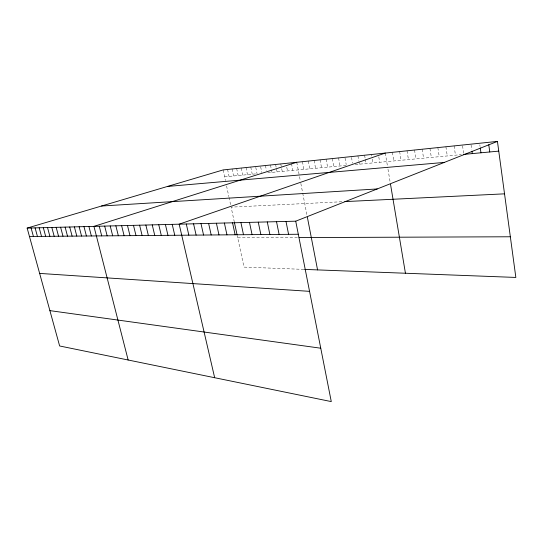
<?xml version="1.0" encoding="UTF-8"?>
<svg xmlns="http://www.w3.org/2000/svg" width="543" height="543" viewBox="0 0 543 543"><rect width="100%" height="100%" fill="white"/><g stroke="black" fill="none" stroke-linecap="round" stroke-linejoin="round"><path stroke-width="0.41" stroke-dasharray="2.71 2.04" d="M224.598 176.808L255.468 173.916M267.774 172.762L346.366 165.398M355.278 164.563L461.306 154.633M341.778 201.752L231.114 207.134L234.264 221.775M237.712 237.827L297.605 237.596M303.883 269.382L244.004 267.108L237.223 235.54M227.578 169.47L229.051 176.387M223.119 169.932L225.42 180.622M226.56 185.957L228.847 196.573M229.01 197.333L230.789 205.627M232.092 169.002L233.571 175.966M236.667 168.52L238.146 175.538M246.006 167.549L247.486 174.663M241.302 168.038L242.782 175.104M250.771 167.054L252.251 174.215M255.76 167.353L257.077 173.76M260.66 166.85L261.807 172.498M265.459 165.527L266.443 170.4M275.593 164.475L277.073 171.893M270.489 165.004L271.31 169.097M271.473 169.911L271.968 172.369M280.765 163.938L282.245 171.405M286.758 167.149L287.498 170.916M291.489 163.592L292.82 170.414M296.743 162.276L299.241 175.185M299.532 176.692L300.401 181.192M300.836 183.446L302.573 192.405M302.716 193.152L306.938 214.953M302.444 161.685L303.917 169.375M308.234 161.081L309.707 168.832M314.112 160.47L315.578 168.282M320.078 159.846L321.544 167.726M326.139 159.214L327.605 167.156M332.296 158.576L333.762 166.579M338.554 157.925L340.013 165.995M345.049 158.081L346.217 164.583M351.511 157.416L352.529 163.151M357.925 155.909L358.794 160.871M358.943 161.699L359.378 164.183M364.597 155.217L365.174 158.556M365.317 159.384L366.043 163.558M371.378 154.511L371.636 156.038M372.165 159.099L372.817 162.92M378.79 156.879L379.706 162.276M385.279 153.065L387.729 167.692M387.987 169.212L390.234 182.624M392.406 152.325L393.838 160.952M399.655 151.572L401.08 160.273M407.033 150.805L408.451 159.581M414.533 150.024L415.945 158.882M422.169 149.23L423.574 158.169M429.941 148.422L431.339 157.436M437.848 147.601L439.239 156.696M445.898 146.759L447.283 155.943M454.097 145.911L455.468 155.176M462.561 145.823L463.695 153.615M471.066 144.94L471.738 149.664M479.836 144.845L480.06 146.434"/><path stroke-width="0.81" d="M295.725 221.184L331.278 401.596L59.642 345.979L27.15 228.094L295.725 221.184L497.436 141.404L515.85 277.439L304.63 269.409M385.279 153.065L179.176 224.184L214.661 377.724M296.743 162.276L93.939 226.377L128.148 360.009M27.15 228.094L223.119 169.932L497.436 141.404M463.81 154.395L498.752 151.124M167.468 186.446L444.283 162.425M101.527 206.021L377.229 188.95M344.893 201.602L504.535 193.837M29.465 236.49L298.297 234.257M299.105 237.59L510.345 236.775M39.639 273.407L309.551 291.347M49.895 310.63L320.757 348.212M31.094 227.992L33.415 236.456M39.177 227.788L41.512 236.388M35.098 227.89L37.433 236.422M43.318 227.68L45.666 236.354M51.816 227.463L54.185 236.28M47.533 227.571L49.888 236.32M56.173 227.347L58.549 236.246M65.119 227.117L67.515 236.171M60.606 227.239L62.995 236.212M69.708 227.001L72.11 236.13M74.384 226.879L76.794 236.096M79.142 226.757L81.559 236.056M88.916 226.506L91.353 235.974M83.982 226.635L86.412 236.015M99.26 226.241L101.711 235.886M104.684 226.105L107.147 235.845M110.215 225.963L112.686 235.798M115.863 225.813L118.34 235.75M121.618 225.664L124.109 235.703M127.49 225.515L129.987 235.655M133.49 225.359L135.994 235.601M139.605 225.202L142.117 235.553M145.857 225.04L148.375 235.499M152.237 224.877L154.762 235.445M158.753 224.714L161.285 235.391M165.411 224.537L167.957 235.336M172.219 224.368L174.765 235.282M186.29 224.001L188.842 235.167M193.559 223.818L196.125 235.105M200.998 223.621L203.564 235.044M208.614 223.431L211.186 234.976M216.406 223.227L218.978 234.915M224.381 223.024L226.96 234.847M232.547 222.813L235.126 234.78M234.427 222.549L237.06 234.78M240.916 222.596L243.495 234.712M249.488 222.379L252.067 234.637M258.271 222.148L260.857 234.569M267.278 221.917L269.864 234.495M276.516 221.68L279.102 234.413M285.998 221.435L288.577 234.338M307.372 217.227L317.567 269.905M390.519 184.301L405.438 273.244M471.962 151.239L472.301 153.601M480.284 148.022L480.955 152.793M488.775 144.743L489.766 151.965"/></g></svg>
